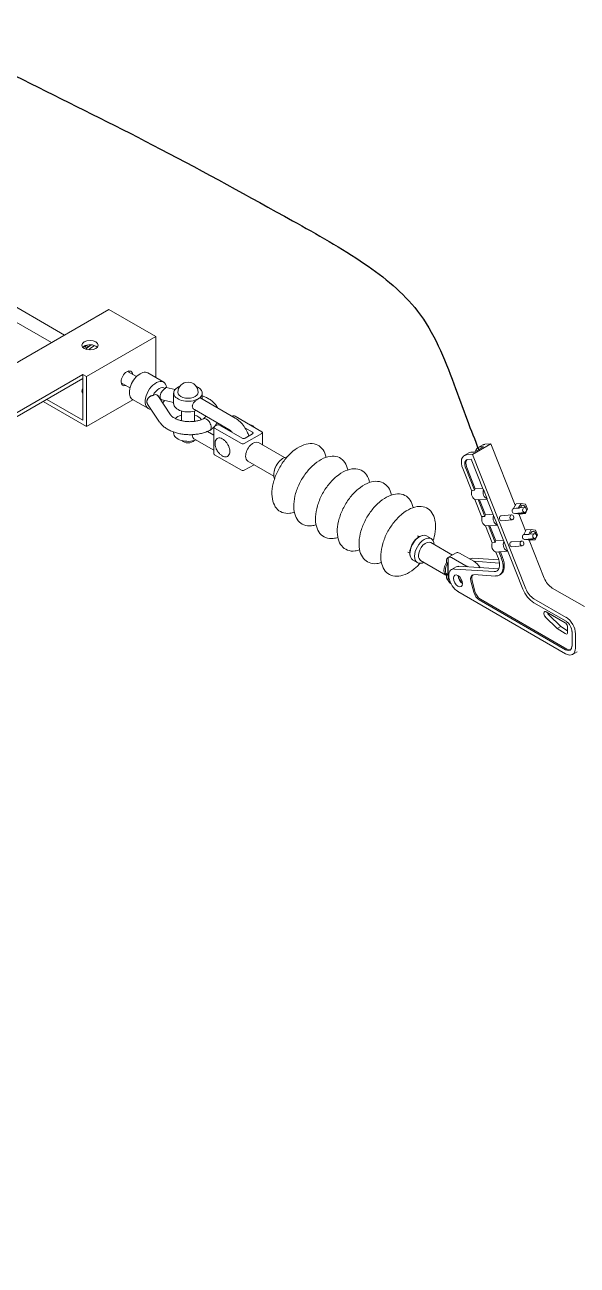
# Model space of a CAD drawing. Header units: millimetres. Extents: x 1804 to 3757, y 2643 to 7323.
# Drawn here: x 2184.53 to 2189.41, y 3196.77 to 3207.73 of the extents above; entities that cross this region are included whole.
import ezdxf

# ---------------------------------------------------------------- set-up
doc = ezdxf.new("R2010")
doc.units = ezdxf.units.MM
doc.layers.add('Conduct', color=1, linetype='Continuous', lineweight=30)

msp = doc.modelspace()

# ---------------------------------------------------------------- linework, layer by layer
at = {"linetype": 'Continuous', "lineweight": 0, "extrusion": (-1.11022e-16, 0.816497, 0.57735)}
for p, q in [((2183.793, 3205.617), (2184.882, 3204.988)), ((2183.736, 3205.517), (2184.766, 3204.921)), ((2185.274, 3205.215), (2171.102, 3197.032)), ((2185.689, 3204.975), (2185.274, 3205.215)), ((2185.689, 3204.975), (2185.076, 3204.621)), ((2185.689, 3204.975), (2185.689, 3204.611)), ((2185.055, 3204.888), (2185.082, 3204.873)), ((2185.044, 3204.64), (2171.485, 3196.811)), ((2185.044, 3204.603), (2171.485, 3196.774)), ((2185.044, 3204.603), (2185.044, 3204.64)), ((2185.044, 3204.64), (2185.076, 3204.621)), ((2185.044, 3204.235), (2185.044, 3204.603)), ((2185.076, 3204.621), (2185.076, 3204.179)), ((2185.438, 3204.667), (2185.518, 3204.621)), ((2185.617, 3204.653), (2185.758, 3204.571)), ((2185.384, 3204.565), (2185.46, 3204.521)), ((2185.859, 3204.508), (2185.779, 3204.526)), ((2185.846, 3204.382), (2185.846, 3204.476)), ((2186.099, 3204.422), (2186.099, 3204.476)), ((2185.076, 3204.179), (2184.693, 3204.4)), ((2184.726, 3204.419), (2185.044, 3204.235)), ((2185.487, 3204.416), (2185.076, 3204.179)), ((2185.482, 3204.419), (2185.623, 3204.338)), ((2185.616, 3204.379), (2185.722, 3204.219)), ((2185.706, 3204.453), (2185.819, 3204.284)), ((2185.846, 3204.393), (2185.744, 3204.415)), ((2186.086, 3204.43), (2186.39, 3204.255)), ((2185.915, 3204.317), (2185.915, 3204.231)), ((2186.029, 3204.33), (2186.332, 3204.155)), ((2186.031, 3204.317), (2186.031, 3204.226)), ((2186.362, 3204.271), (2186.363, 3204.272)), ((2186.389, 3204.272), (2186.626, 3204.134)), ((2185.846, 3204.122), (2185.846, 3204.131)), ((2186.202, 3204.104), (2186.144, 3204.137)), ((2186.202, 3203.938), (2186.202, 3204.174)), ((2186.207, 3204.181), (2186.226, 3204.193)), ((2186.445, 3204.03), (2186.207, 3204.167)), ((2186.252, 3204.193), (2186.451, 3204.078)), ((2186.339, 3204.143), (2186.339, 3204.15)), ((2186.543, 3204.131), (2186.476, 3204.169)), ((2186.202, 3203.97), (2186.029, 3204.07)), ((2186.626, 3204.12), (2186.47, 3204.03)), ((2186.477, 3204.078), (2186.543, 3204.116)), ((2186.824, 3203.906), (2186.595, 3204.038)), ((2186.631, 3204.017), (2186.631, 3204.127)), ((2188.485, 3203.934), (2188.648, 3204.028)), ((2188.648, 3204.028), (2188.593, 3204.023)), ((2188.863, 3203.486), (2188.648, 3204.028)), ((2186.445, 3203.794), (2186.207, 3203.931)), ((2188.412, 3203.923), (2188.453, 3203.947)), ((2188.485, 3203.934), (2188.43, 3203.929)), ((2188.5, 3203.955), (2188.471, 3203.953)), ((2188.955, 3202.748), (2188.485, 3203.934)), ((2188.581, 3204.002), (2188.5, 3203.955)), ((2188.534, 3203.994), (2188.575, 3204.018)), ((2188.552, 3204), (2188.581, 3204.002)), ((2186.556, 3203.843), (2186.47, 3203.794)), ((2186.73, 3203.743), (2186.501, 3203.875)), ((2186.78, 3203.874), (2186.789, 3203.882)), ((2188.399, 3203.809), (2188.478, 3203.608)), ((2188.502, 3203.617), (2188.425, 3203.812)), ((2188.435, 3203.818), (2188.509, 3203.631)), ((2188.445, 3203.89), (2188.474, 3203.892)), ((2188.474, 3203.892), (2188.58, 3203.624)), ((2186.736, 3203.797), (2186.733, 3203.785)), ((2188.481, 3203.615), (2188.502, 3203.617)), ((2188.509, 3203.631), (2188.575, 3203.637)), ((2188.58, 3203.624), (2188.582, 3203.624)), ((2188.582, 3203.624), (2188.614, 3203.542)), ((2188.507, 3203.535), (2188.569, 3203.38)), ((2188.535, 3203.535), (2188.513, 3203.533)), ((2188.594, 3203.387), (2188.535, 3203.535)), ((2188.614, 3203.539), (2188.548, 3203.533)), ((2188.548, 3203.533), (2188.601, 3203.4)), ((2188.613, 3203.542), (2188.671, 3203.394)), ((2188.614, 3203.542), (2188.613, 3203.542)), ((2188.87, 3203.497), (2188.848, 3203.457)), ((2188.87, 3203.497), (2188.914, 3203.501)), ((2188.892, 3203.461), (2188.914, 3203.501)), ((2188.914, 3203.501), (2188.953, 3203.496)), ((2188.953, 3203.496), (2188.97, 3203.451)), ((2188.57, 3203.385), (2188.594, 3203.387)), ((2188.601, 3203.4), (2188.666, 3203.406)), ((2188.671, 3203.394), (2188.672, 3203.394)), ((2188.672, 3203.394), (2188.693, 3203.339)), ((2188.738, 3203.391), (2188.831, 3203.4)), ((2188.848, 3203.457), (2188.892, 3203.461)), ((2188.848, 3203.457), (2188.849, 3203.455)), ((2188.849, 3203.455), (2188.893, 3203.459)), ((2188.947, 3203.421), (2188.854, 3203.413)), ((2188.865, 3203.414), (2188.866, 3203.412)), ((2188.866, 3203.412), (2188.91, 3203.416)), ((2188.866, 3203.412), (2188.905, 3203.407)), ((2188.893, 3203.459), (2188.892, 3203.461)), ((2188.954, 3203.258), (2188.894, 3203.409)), ((2188.943, 3203.465), (2188.899, 3203.461)), ((2188.905, 3203.407), (2188.949, 3203.411)), ((2188.91, 3203.416), (2188.909, 3203.418)), ((2188.949, 3203.411), (2188.91, 3203.416)), ((2188.958, 3203.428), (2188.949, 3203.411)), ((2188.97, 3203.451), (2188.961, 3203.433)), ((2188.599, 3203.304), (2188.659, 3203.153)), ((2188.626, 3203.305), (2188.602, 3203.303)), ((2188.685, 3203.157), (2188.626, 3203.305)), ((2188.705, 3203.309), (2188.639, 3203.303)), ((2188.639, 3203.303), (2188.692, 3203.17)), ((2188.693, 3203.339), (2188.929, 3202.745)), ((2188.742, 3203.348), (2188.835, 3203.357)), ((2188.959, 3203.267), (2188.937, 3203.227)), ((2188.959, 3203.267), (2189.003, 3203.271)), ((2188.982, 3203.231), (2189.003, 3203.271)), ((2189.003, 3203.271), (2189.042, 3203.266)), ((2189.042, 3203.266), (2189.06, 3203.221)), ((2188.014, 3203.206), (2187.998, 3203.215)), ((2188.035, 3203.215), (2188.041, 3203.217)), ((2188.121, 3203.19), (2188.08, 3203.214)), ((2188.308, 3203.045), (2188.118, 3203.155)), ((2188.659, 3203.154), (2188.685, 3203.157)), ((2188.692, 3203.17), (2188.758, 3203.176)), ((2188.829, 3203.161), (2188.92, 3203.169)), ((2188.937, 3203.227), (2188.982, 3203.231)), ((2188.937, 3203.227), (2188.938, 3203.225)), ((2188.938, 3203.225), (2188.983, 3203.228)), ((2189.036, 3203.191), (2188.946, 3203.183)), ((2188.954, 3203.184), (2188.955, 3203.182)), ((2188.955, 3203.182), (2188.999, 3203.186)), ((2188.955, 3203.182), (2188.994, 3203.177)), ((2188.983, 3203.228), (2188.982, 3203.231)), ((2189.119, 3202.842), (2188.985, 3203.178)), ((2189.033, 3203.234), (2188.988, 3203.23)), ((2188.994, 3203.177), (2189.038, 3203.181)), ((2188.999, 3203.186), (2188.998, 3203.188)), ((2189.038, 3203.181), (2188.999, 3203.186)), ((2189.047, 3203.198), (2189.038, 3203.181)), ((2189.06, 3203.221), (2189.05, 3203.203)), ((2187.931, 3203.063), (2187.915, 3203.072)), ((2187.933, 3203.04), (2187.935, 3203.034)), ((2188.273, 3203.026), (2188.342, 3203.065)), ((2188.37, 3203.063), (2188.496, 3202.99)), ((2188.717, 3203.075), (2188.691, 3203.072)), ((2188.691, 3203.072), (2188.714, 3203.015)), ((2188.74, 3203.017), (2188.717, 3203.075)), ((2188.796, 3203.079), (2188.731, 3203.073)), ((2188.731, 3203.073), (2188.75, 3203.023)), ((2188.833, 3203.118), (2188.924, 3203.126)), ((2187.999, 3202.978), (2187.958, 3203.001)), ((2188.251, 3202.869), (2188.027, 3202.998)), ((2188.255, 3202.979), (2188.255, 3202.996)), ((2188.267, 3202.975), (2188.267, 3202.871)), ((2188.271, 3202.821), (2188.271, 3203.024)), ((2188.3, 3202.917), (2188.341, 3202.941)), ((2188.427, 3202.95), (2188.301, 3203.023)), ((2188.717, 3202.923), (2188.365, 3202.946)), ((2188.461, 3203.01), (2188.463, 3203.011)), ((2188.718, 3203.002), (2188.488, 3203.017)), ((2188.496, 3202.99), (2188.724, 3202.975)), ((2188.255, 3202.85), (2188.255, 3202.867)), ((2188.676, 3202.899), (2188.325, 3202.922)), ((2188.481, 3202.82), (2188.507, 3202.722)), ((2188.498, 3202.872), (2188.688, 3202.86)), ((2188.723, 3202.867), (2188.733, 3202.873)), ((2188.357, 3202.722), (2189.307, 3202.174)), ((2188.497, 3202.716), (2188.471, 3202.814)), ((2189.474, 3202.59), (2189.19, 3202.754)), ((2189.307, 3202.209), (2188.545, 3202.65)), ((2188.555, 3202.656), (2189.318, 3202.215)), ((2189.311, 3202.495), (2189.027, 3202.66)), ((2189.027, 3202.624), (2189.311, 3202.46)), ((2189.234, 3202.397), (2189.128, 3202.499)), ((2189.137, 3202.543), (2189.302, 3202.448)), ((2189.159, 3202.517), (2189.264, 3202.414)), ((2189.234, 3202.397), (2189.264, 3202.414)), ((2189.304, 3202.351), (2189.234, 3202.397)), ((2189.264, 3202.414), (2189.323, 3202.376)), ((2189.323, 3202.417), (2189.323, 3202.355)), ((2189.364, 3202.369), (2189.364, 3202.242)), ((2189.394, 3202.224), (2189.394, 3202.351)), ((2189.369, 3202.168), (2189.41, 3202.192))]:
    msp.add_line(p, q, dxfattribs=at)
at = {"linetype": 'Continuous', "lineweight": 0}
msp.add_arc((2185.973, 3204.482), 0.0897, 0, 180, dxfattribs=at)
for centre, major_axis, ratio in [((2185.108, 3204.898), (-0.0722, 0), 0.57735), ((2188.833, 3203.378), (-0.0019, 0.0216), 0.788675), ((2188.945, 3203.443), (0.0019, -0.0216), 0.788675), ((2188.922, 3203.148), (-0.0019, 0.0216), 0.788675), ((2189.034, 3203.213), (0.0019, -0.0216), 0.788675), ((2188.357, 3202.817), (0.0289, -0.05), 0.57735)]:
    msp.add_ellipse(centre, major_axis=major_axis, ratio=ratio, dxfattribs=at)
for centre, major_axis, ratio, start_param, end_param in [((2185.108, 3204.861), (0.0722, 0), 0.57735, 0.785398, 2.679885), ((2185.119, 3204.785), (0.072, 0.125), 0.57735, 0.797028, 1.267669), ((2185.051, 3204.828), (0.0361, 0.0625), 0.57735, 6.075887, 7.007617), ((2185.017, 3204.844), (0.0325, 0.0563), 0.57735, 5.807303, 5.935596), ((2185.019, 3204.846), (0.0361, 0.0625), 0.57735, 5.569273, 5.821478), ((2185.139, 3204.773), (0.072, 0.125), 0.57735, 0.700633, 1.205771), ((2185.108, 3204.861), (0.0722, 0), 0.57735, 0.461707, 0.785398), ((2185.434, 3204.606), (0.0361, 0.0625), 0.57735, 5.569273, 8.63938), ((2185.434, 3204.606), (0.0361, 0.0625), 0.57735, 2.356194, 3.707329), ((2185.55, 3204.536), (0.067, 0.117), 0.57735, 0, 3.141593), ((2185.402, 3204.625), (0.0361, 0.0625), 0.57735, 5.569273, 5.821478), ((2185.69, 3204.455), (-0.067, -0.117), 0.57735, 2.496955, 6.607668), ((2185.108, 3204.493), (-0.0722, 0), 0.57735, 5.79649, 6.76988), ((2185.108, 3204.455), (0.0722, 0), 0.57735, 2.654898, 2.679885), ((2185.402, 3204.625), (0.0361, 0.0625), 0.57735, 3.6033, 3.707329), ((2185.718, 3204.438), (0.0476, 0.0824), 0.57735, 6.149945, 7.987221), ((2185.666, 3204.408), (0.0343, 0.0501), 0.572704, 6.056721, 7.186384), ((2185.973, 3204.476), (0.126, 0), 0.57735, 2.170553, 5.497787), ((2185.973, 3204.482), (-0.0897, 0), 0.57735, 0, 3.141593), ((2185.973, 3204.476), (0.126, 0), 0.57735, 5.497787, 7.254225), ((2185.718, 3204.438), (0.0476, 0.0824), 0.57735, 4.406995, 4.706558), ((2185.973, 3204.382), (0.126, 0), 0.57735, 3.141593, 5.307282), ((2185.973, 3204.216), (0.126, 0), 0.57735, 2.045576, 2.659462), ((2185.973, 3204.216), (0.126, 0), 0.57735, 0.341136, 1.096016), ((2186.376, 3204.264), (0.0181, 0), 0.57735, 0.785398, 2.356194), ((2185.771, 3204.252), (0.0481, 0.0321), 0.761855, 3.140599, 3.142406), ((2185.973, 3204.216), (0.0614, 0), 0.57735, 0.285465, 0.344701), ((2186.22, 3204.174), (-0.0181, 0), 0.57735, 5.497787, 7.068583), ((2186.239, 3204.185), (0.0181, 0), 0.57735, 0.785398, 2.356194), ((2186.535, 3204.145), (0.0289, -0.05), 0.57735, 1.88677, 2.825619), ((2186.53, 3204.123), (0.0181, 0), 0.57735, 5.497787, 7.068583), ((2186.613, 3204.127), (0.0181, 0), 0.57735, 5.497787, 7.068583), ((2185.973, 3204.122), (0.126, 0), 0.57735, 3.141593, 5.307282), ((2185.973, 3204.069), (-0.0578, 0), 0.57735, 0.40505, 2.736543), ((2186.457, 3204.037), (-0.0181, 0), 0.57735, 0.785398, 2.356194), ((2186.464, 3204.085), (0.0181, 0), 0.57735, 3.926991, 5.497787), ((2186.548, 3203.957), (0.047, 0.0813), 0.57735, 0, 2.356194), ((2188.637, 3203.911), (-0.061, 0.106), 0.57735, 6.021386, 6.283185), ((2186.22, 3203.938), (-0.0181, 0), 0.57735, 0, 0.785398), ((2186.548, 3203.957), (0.047, 0.0813), 0.57735, 2.356194, 3.141593), ((2186.814, 3203.803), (-0.06, -0.103), 0.57735, 3.501477, 5.497787), ((2188.473, 3203.817), (-0.061, 0.106), 0.57735, 6.021386, 7.604792), ((2188.514, 3203.841), (-0.061, 0.106), 0.57735, 6.021386, 6.283185), ((2188.596, 3203.888), (-0.061, 0.106), 0.57735, 6.021386, 6.806192), ((2186.8, 3203.812), (0.047, 0.0813), 0.57735, 1.081413, 2.06018), ((2188.473, 3203.817), (-0.0397, 0.0688), 0.57735, 6.021386, 7.604792), ((2188.483, 3203.823), (-0.0397, 0.0688), 0.57735, 0.128922, 1.321607), ((2186.457, 3203.801), (-0.0181, 0), 0.57735, 0.785398, 2.356194), ((2186.814, 3203.803), (-0.06, -0.103), 0.57735, 5.497787, 5.923301), ((2188.522, 3203.589), (0.0051, -0.0576), 0.788675, 4.167604, 5.958933), ((2188.544, 3203.591), (0.0063, -0.0574), 0.791228, 3.861462, 4.152196), ((2188.624, 3203.598), (0.0051, -0.0576), 0.788675, 4.167604, 5.958933), ((2188.544, 3203.591), (0.0063, -0.0574), 0.791228, 5.943526, 6.234261), ((2188.931, 3203.456), (0.0026, -0.0288), 0.788675, 1.673851, 4.460249), ((2188.612, 3203.358), (0.0051, -0.0576), 0.788675, 4.167604, 5.958933), ((2188.635, 3203.361), (0.0063, -0.0574), 0.791228, 3.861462, 4.152196), ((2188.713, 3203.367), (0.0051, -0.0576), 0.788675, 4.167604, 5.965092), ((2188.74, 3203.37), (0.0023, -0.0215), 0.791228, 3.477065, 6.267778), ((2188.74, 3203.37), (0.0023, -0.0215), 0.791228, 3.126185, 3.477065), ((2188.852, 3203.435), (0.0023, -0.0215), 0.791228, 3.477065, 6.267778), ((2188.852, 3203.435), (0.0023, -0.0215), 0.791228, 3.212081, 3.477065), ((2188.901, 3203.439), (0.0019, -0.0216), 0.788675, 3.141593, 3.492472), ((2188.635, 3203.361), (0.0063, -0.0574), 0.791228, 5.943526, 6.234261), ((2189.021, 3203.226), (0.0026, -0.0288), 0.788675, 1.673851, 4.460249), ((2188.014, 3203.111), (-0.059, -0.102), 0.57735, 3.672883, 5.497787), ((2188.019, 3203.108), (-0.061, -0.106), 0.57735, 3.141593, 5.497787), ((2188.06, 3203.084), (-0.061, -0.106), 0.57735, 2.403703, 5.497787), ((2188.072, 3203.077), (-0.0453, -0.0785), 0.57735, 3.141593, 5.497787), ((2188.701, 3203.128), (0.0051, -0.0576), 0.788675, 4.167604, 5.958933), ((2188.727, 3203.13), (0.0063, -0.0574), 0.791228, 3.861462, 4.152196), ((2188.803, 3203.137), (0.0051, -0.0576), 0.788675, 4.129169, 6.015768), ((2188.831, 3203.14), (0.0023, -0.0215), 0.791228, 3.477065, 6.267778), ((2188.831, 3203.14), (0.0023, -0.0215), 0.791228, 3.126185, 3.477065), ((2188.943, 3203.205), (0.0023, -0.0215), 0.791228, 3.477065, 6.267778), ((2188.943, 3203.205), (0.0023, -0.0215), 0.791228, 3.322042, 3.477065), ((2188.99, 3203.209), (0.0019, -0.0216), 0.788675, 3.141593, 3.492472), ((2188.014, 3203.111), (-0.059, -0.102), 0.57735, 5.497787, 5.751895), ((2188.019, 3203.108), (-0.061, -0.106), 0.57735, 5.497787, 6.283185), ((2188.072, 3203.077), (-0.0453, -0.0785), 0.57735, 5.497787, 6.283185), ((2188.37, 3203.018), (-0.0273, 0.0474), 0.57735, 5.497787, 6.283185), ((2188.727, 3203.13), (0.0063, -0.0574), 0.791228, 5.943526, 6.234261), ((2188.06, 3203.084), (-0.061, -0.106), 0.57735, 5.497787, 7.021075), ((2188.297, 3202.947), (-0.0453, -0.0785), 0.57735, 4.635513, 6.360061), ((2188.303, 3202.943), (-0.0408, -0.0707), 0.57735, 4.60325, 6.392324), ((2188.327, 3202.993), (-0.0719, 0.005), 0.618452, 5.654349, 6.326257), ((2188.301, 3202.978), (-0.0273, 0.0474), 0.57735, 5.497787, 6.396676), ((2188.398, 3202.84), (0.058, -0.1), 0.57735, 2.770927, 3.141593), ((2188.427, 3202.85), (-0.061, 0.106), 0.57735, 5.342842, 5.497787), ((2188.521, 3202.911), (0.058, -0.1), 0.57735, 2.770927, 3.141593), ((2188.496, 3202.89), (0.061, -0.106), 0.57735, 1.651964, 2.356194), ((2188.642, 3203.007), (0.059, -0.102), 0.57735, 5.915638, 7.604792), ((2188.642, 3203.007), (0.081, -0.139), 0.57735, 5.915638, 7.604792), ((2188.652, 3203.013), (0.081, -0.139), 0.57735, 0, 1.321607), ((2188.327, 3202.847), (-0.0719, 0.005), 0.618452, 0.043072, 0.714979), ((2188.357, 3202.817), (0.058, -0.1), 0.57735, 2.770927, 5.497787), ((2188.301, 3202.832), (0.0273, -0.0474), 0.57735, 4.598899, 5.374356), ((2188.398, 3202.84), (0.0289, -0.05), 0.57735, 3.926991, 5.497787), ((2188.405, 3202.845), (-0.0325, 0.0563), 0.57735, 0.943153, 2.198439), ((2188.519, 3202.806), (-0.0361, 0.0625), 0.57735, 5.915638, 7.41839), ((2188.529, 3202.812), (-0.0361, 0.0625), 0.57735, 0.141897, 1.135205), ((2188.683, 3203.03), (0.059, -0.102), 0.57735, 5.915638, 5.928639), ((2189.19, 3202.85), (-0.059, 0.102), 0.57735, 1.321607, 2.356194), ((2188.545, 3202.709), (-0.0361, 0.0625), 0.57735, 1.135205, 2.356194), ((2188.555, 3202.715), (0.0361, -0.0625), 0.57735, 4.276797, 5.497787), ((2189.027, 3202.756), (0.081, -0.139), 0.57735, 4.4632, 5.497787), ((2189.027, 3202.756), (-0.059, 0.102), 0.57735, 1.321607, 2.356194), ((2189.137, 3202.518), (-0.0156, 0.0269), 0.57735, 5.497787, 8.249881), ((2189.167, 3202.535), (-0.0156, 0.0269), 0.57735, 1.189417, 1.966695), ((2189.311, 3202.399), (-0.059, 0.102), 0.57735, 3.926991, 5.497787), ((2189.306, 3202.426), (0.0119, -0.0206), 0.57735, 0.785398, 2.618099), ((2189.311, 3202.399), (0.0372, -0.0644), 0.57735, 0.785398, 2.356194), ((2189.305, 3202.372), (0.0133, -0.0231), 0.57735, 5.433743, 6.781951), ((2189.307, 3202.274), (0.0397, -0.0688), 0.57735, 5.497787, 7.068583), ((2189.307, 3202.274), (0.061, -0.106), 0.57735, 5.497787, 7.068583), ((2189.318, 3202.28), (0.0397, -0.0688), 0.57735, 5.497787, 6.154264)]:
    msp.add_ellipse(centre, major_axis=major_axis, ratio=ratio, start_param=start_param, end_param=end_param, dxfattribs=at)
for points, knots in [([(2185.772, 3204.516), (2185.771, 3204.516), (2185.77, 3204.516), (2185.764, 3204.512), (2185.758, 3204.507), (2185.748, 3204.496), (2185.743, 3204.49), (2185.735, 3204.477), (2185.732, 3204.471), (2185.728, 3204.458), (2185.726, 3204.452), (2185.726, 3204.445), (2185.726, 3204.444), (2185.726, 3204.443)], [-29.763874, -29.763874, -29.763874, -29.763874, -29.286521, -29.286521, -25.991802, -25.991802, -22.706835, -22.706835, -19.702312, -19.702312, -16.833277, -16.833277, -16.291788, -16.291788, -16.291788, -16.291788]), ([(2185.779, 3204.526), (2185.777, 3204.526), (2185.776, 3204.525), (2185.774, 3204.522), (2185.773, 3204.519), (2185.772, 3204.516)], [25.684873, 25.684873, 25.684873, 25.684873, 27.946211, 27.946211, 29.776496, 29.776496, 29.776496, 29.776496]), ([(2185.616, 3204.379), (2185.616, 3204.38), (2185.615, 3204.381), (2185.614, 3204.384), (2185.613, 3204.385), (2185.611, 3204.389), (2185.611, 3204.391), (2185.61, 3204.396), (2185.61, 3204.398), (2185.61, 3204.402), (2185.61, 3204.404), (2185.611, 3204.408), (2185.611, 3204.41), (2185.613, 3204.415), (2185.614, 3204.417), (2185.616, 3204.421), (2185.617, 3204.423), (2185.619, 3204.427), (2185.62, 3204.429), (2185.623, 3204.433), (2185.625, 3204.435), (2185.629, 3204.439), (2185.631, 3204.44), (2185.635, 3204.443), (2185.637, 3204.445), (2185.641, 3204.447), (2185.643, 3204.449), (2185.648, 3204.451), (2185.651, 3204.452), (2185.656, 3204.453), (2185.658, 3204.454), (2185.662, 3204.454), (2185.664, 3204.455), (2185.665, 3204.455)], [18.24429, 18.24429, 18.24429, 18.24429, 18.733015, 18.733015, 19.750724, 19.750724, 20.768432, 20.768432, 21.786141, 21.786141, 22.80385, 22.80385, 23.821558, 23.821558, 24.839267, 24.839267, 25.856976, 25.856976, 26.875406, 26.875406, 27.893836, 27.893836, 28.912266, 28.912266, 29.930696, 29.930696, 30.952503, 30.952503, 31.97431, 31.97431, 32.996116, 32.996116, 33.524273, 33.524273, 33.524273, 33.524273]), ([(2185.726, 3204.443), (2185.726, 3204.438), (2185.727, 3204.434), (2185.73, 3204.425), (2185.732, 3204.422), (2185.738, 3204.417), (2185.741, 3204.416), (2185.744, 3204.415)], [-16.291788, -16.291788, -16.291788, -16.291788, -13.883767, -13.883767, -10.778375, -10.778375, -8.68984, -8.68984, -8.68984, -8.68984]), ([(2186.062, 3204.424), (2186.06, 3204.423), (2186.057, 3204.421), (2186.051, 3204.417), (2186.048, 3204.415), (2186.042, 3204.41), (2186.039, 3204.407), (2186.034, 3204.402), (2186.031, 3204.399), (2186.026, 3204.394), (2186.024, 3204.391), (2186.02, 3204.385), (2186.018, 3204.382), (2186.015, 3204.375), (2186.013, 3204.372), (2186.012, 3204.365), (2186.011, 3204.362), (2186.011, 3204.359), (2186.011, 3204.356), (2186.012, 3204.353), (2186.013, 3204.347), (2186.015, 3204.345), (2186.018, 3204.339), (2186.02, 3204.337), (2186.024, 3204.333), (2186.026, 3204.331), (2186.029, 3204.33)], [36.765128, 36.765128, 36.765128, 36.765128, 38.295614, 38.295614, 39.826099, 39.826099, 41.356585, 41.356585, 42.887071, 42.887071, 44.420346, 44.420346, 45.953621, 45.953621, 47.486896, 47.486896, 49.020171, 49.020171, 49.020171, 50.553446, 50.553446, 52.086721, 52.086721, 53.619996, 53.619996, 55.153271, 55.153271, 55.153271, 55.153271]), ([(2186.086, 3204.43), (2186.085, 3204.431), (2186.084, 3204.431), (2186.08, 3204.431), (2186.079, 3204.431), (2186.075, 3204.43), (2186.072, 3204.429), (2186.067, 3204.427), (2186.065, 3204.426), (2186.062, 3204.424)], [30.643186, 30.643186, 30.643186, 30.643186, 32.173671, 32.173671, 33.704157, 33.704157, 35.234643, 35.234643, 36.765128, 36.765128, 36.765128, 36.765128]), ([(2186.099, 3204.452), (2186.109, 3204.448), (2186.119, 3204.445), (2186.139, 3204.435), (2186.15, 3204.429), (2186.17, 3204.417), (2186.18, 3204.41), (2186.197, 3204.395), (2186.205, 3204.387), (2186.219, 3204.37), (2186.226, 3204.361), (2186.232, 3204.349), (2186.233, 3204.347), (2186.234, 3204.345)], [6.760689, 6.760689, 6.760689, 6.760689, 11.442019, 11.442019, 17.205241, 17.205241, 22.989595, 22.989595, 28.740514, 28.740514, 34.364048, 34.364048, 35.709759, 35.709759, 35.709759, 35.709759]), ([(2185.819, 3204.284), (2185.821, 3204.28), (2185.824, 3204.277), (2185.832, 3204.269), (2185.837, 3204.265), (2185.848, 3204.257), (2185.854, 3204.254), (2185.868, 3204.247), (2185.876, 3204.243), (2185.892, 3204.237), (2185.901, 3204.235), (2185.92, 3204.23), (2185.93, 3204.228), (2185.951, 3204.225), (2185.961, 3204.224), (2185.982, 3204.223), (2185.993, 3204.223), (2186.014, 3204.224), (2186.025, 3204.225), (2186.046, 3204.228), (2186.056, 3204.23), (2186.075, 3204.235), (2186.084, 3204.238), (2186.098, 3204.243), (2186.104, 3204.245), (2186.109, 3204.248)], [0, 0, 0, 0, 4.462633, 4.462633, 8.761179, 8.761179, 12.965816, 12.965816, 17.202811, 17.202811, 21.503103, 21.503103, 25.865018, 25.865018, 30.274643, 30.274643, 34.713751, 34.713751, 39.162809, 39.162809, 43.601871, 43.601871, 48.010876, 48.010876, 51.019259, 51.019259, 51.019259, 51.019259]), ([(2186.107, 3204.247), (2186.112, 3204.251), (2186.116, 3204.254), (2186.123, 3204.261), (2186.126, 3204.264), (2186.128, 3204.269), (2186.129, 3204.27), (2186.13, 3204.271)], [0.393066, 0.393066, 0.393066, 0.393066, 4.222909, 4.222909, 8.428835, 8.428835, 10.273007, 10.273007, 10.273007, 10.273007]), ([(2186.137, 3204.244), (2186.134, 3204.246), (2186.131, 3204.247), (2186.123, 3204.25), (2186.118, 3204.25), (2186.112, 3204.249), (2186.11, 3204.249), (2186.109, 3204.248)], [86.405843, 86.405843, 86.405843, 86.405843, 88.094057, 88.094057, 91.244511, 91.244511, 92.34643, 92.34643, 92.34643, 92.34643]), ([(2186.165, 3204.146), (2186.167, 3204.148), (2186.17, 3204.15), (2186.174, 3204.156), (2186.176, 3204.16), (2186.178, 3204.171), (2186.178, 3204.178), (2186.175, 3204.191), (2186.173, 3204.198), (2186.167, 3204.212), (2186.163, 3204.218), (2186.154, 3204.23), (2186.149, 3204.235), (2186.142, 3204.241), (2186.139, 3204.243), (2186.137, 3204.244)], [67.191542, 67.191542, 67.191542, 67.191542, 69.330266, 69.330266, 72.452587, 72.452587, 75.570465, 75.570465, 78.689389, 78.689389, 81.814405, 81.814405, 84.949116, 84.949116, 86.405843, 86.405843, 86.405843, 86.405843]), ([(2186.39, 3204.255), (2186.405, 3204.246), (2186.419, 3204.235), (2186.446, 3204.21), (2186.458, 3204.196), (2186.479, 3204.166), (2186.488, 3204.149), (2186.501, 3204.121), (2186.506, 3204.109), (2186.51, 3204.097)], [1.570796, 1.570796, 1.570796, 1.570796, 1.884956, 1.884956, 2.199115, 2.199115, 2.513274, 2.513274, 2.73162, 2.73162, 2.73162, 2.73162]), ([(2186.165, 3204.146), (2186.153, 3204.141), (2186.142, 3204.136), (2186.117, 3204.127), (2186.105, 3204.123), (2186.079, 3204.117), (2186.066, 3204.114), (2186.039, 3204.111), (2186.025, 3204.109), (2185.998, 3204.108), (2185.984, 3204.108), (2185.957, 3204.109), (2185.943, 3204.11), (2185.916, 3204.113), (2185.903, 3204.116), (2185.877, 3204.121), (2185.865, 3204.125), (2185.84, 3204.133), (2185.829, 3204.138), (2185.806, 3204.148), (2185.795, 3204.154), (2185.775, 3204.167), (2185.765, 3204.174), (2185.748, 3204.189), (2185.74, 3204.197), (2185.729, 3204.21), (2185.726, 3204.215), (2185.723, 3204.219)], [0, 0, 0, 0, 5.793963, 5.793963, 11.56455, 11.56455, 17.298461, 17.298461, 22.996473, 22.996473, 28.670129, 28.670129, 34.334462, 34.334462, 40.005202, 40.005202, 45.697436, 45.697436, 51.42345, 51.42345, 57.187096, 57.187096, 62.971465, 62.971465, 68.721432, 68.721432, 71.759865, 71.759865, 71.759865, 71.759865]), ([(2186.203, 3204.178), (2186.199, 3204.174), (2186.195, 3204.17), (2186.183, 3204.159), (2186.175, 3204.153), (2186.167, 3204.148)], [67.694533, 67.694533, 67.694533, 67.694533, 70.642939, 70.642939, 75.565913, 75.565913, 75.565913, 75.565913]), ([(2186.23, 3204.214), (2186.23, 3204.213), (2186.23, 3204.213), (2186.225, 3204.204), (2186.219, 3204.196), (2186.21, 3204.186), (2186.208, 3204.183), (2186.205, 3204.18)], [59.920162, 59.920162, 59.920162, 59.920162, 60.024472, 60.024472, 65.228508, 65.228508, 67.129381, 67.129381, 67.129381, 67.129381]), ([(2186.332, 3204.155), (2186.337, 3204.152), (2186.342, 3204.148), (2186.352, 3204.14), (2186.357, 3204.135), (2186.362, 3204.129)], [1.5707963, 1.5707963, 1.5707963, 1.5707963, 1.8013612, 1.8013612, 2.0222222, 2.0222222, 2.0222222, 2.0222222]), ([(2186.029, 3204.07), (2186.026, 3204.072), (2186.024, 3204.073), (2186.02, 3204.078), (2186.018, 3204.08), (2186.015, 3204.085), (2186.013, 3204.088), (2186.012, 3204.094), (2186.011, 3204.097), (2186.011, 3204.103), (2186.012, 3204.106), (2186.013, 3204.109)], [18.376985, 18.376985, 18.376985, 18.376985, 19.91026, 19.91026, 21.443535, 21.443535, 22.97681, 22.97681, 24.510085, 24.510085, 25.959242, 25.959242, 25.959242, 25.959242]), ([(2186.226, 3203.975), (2186.222, 3203.984), (2186.218, 3203.992), (2186.213, 3204.01), (2186.212, 3204.019), (2186.211, 3204.036), (2186.212, 3204.043), (2186.216, 3204.057), (2186.219, 3204.063), (2186.227, 3204.072), (2186.232, 3204.075), (2186.242, 3204.079), (2186.248, 3204.08), (2186.261, 3204.078), (2186.268, 3204.076), (2186.282, 3204.069), (2186.289, 3204.064), (2186.302, 3204.052), (2186.309, 3204.045), (2186.32, 3204.029), (2186.325, 3204.021), (2186.333, 3204.004), (2186.337, 3203.995), (2186.341, 3203.977), (2186.342, 3203.968), (2186.342, 3203.952), (2186.341, 3203.945), (2186.336, 3203.932), (2186.333, 3203.926), (2186.324, 3203.918), (2186.319, 3203.915), (2186.308, 3203.912), (2186.302, 3203.912), (2186.288, 3203.915), (2186.281, 3203.918), (2186.268, 3203.926), (2186.261, 3203.931), (2186.248, 3203.944), (2186.241, 3203.951), (2186.235, 3203.96), (2186.234, 3203.961), (2186.233, 3203.963)], [5.576622, 5.576622, 5.576622, 5.576622, 5.902456, 5.902456, 6.229132, 6.229132, 6.556902, 6.556902, 6.879678, 6.879678, 7.181111, 7.181111, 7.477888, 7.477888, 7.79547, 7.79547, 8.12288, 8.12288, 8.450025, 8.450025, 8.776025, 8.776025, 9.101928, 9.101928, 9.428843, 9.428843, 9.756533, 9.756533, 10.076635, 10.076635, 10.374523, 10.374523, 10.674287, 10.674287, 10.994924, 10.994924, 11.322624, 11.322624, 11.649521, 11.649521, 11.702137, 11.702137, 11.702137, 11.702137]), ([(2186.912, 3203.423), (2186.898, 3203.419), (2186.885, 3203.416), (2186.848, 3203.411), (2186.824, 3203.414), (2186.784, 3203.43), (2186.767, 3203.442), (2186.74, 3203.476), (2186.729, 3203.497), (2186.716, 3203.546), (2186.713, 3203.575), (2186.716, 3203.636), (2186.722, 3203.668), (2186.741, 3203.734), (2186.755, 3203.767), (2186.788, 3203.831), (2186.807, 3203.861), (2186.851, 3203.916), (2186.875, 3203.941), (2186.925, 3203.982), (2186.951, 3203.999), (2187.003, 3204.022), (2187.029, 3204.029), (2187.076, 3204.03), (2187.099, 3204.026), (2187.137, 3204.007), (2187.153, 3203.992), (2187.178, 3203.956), (2187.187, 3203.934), (2187.192, 3203.908)], [1.779415, 1.779415, 1.779415, 1.779415, 1.951006, 1.951006, 2.269152, 2.269152, 2.570281, 2.570281, 2.877506, 2.877506, 3.20003, 3.20003, 3.525907, 3.525907, 3.850916, 3.850916, 4.175296, 4.175296, 4.499911, 4.499911, 4.82547, 4.82547, 5.150715, 5.150715, 5.465865, 5.465865, 5.765765, 5.765765, 6.074566, 6.074566, 6.074566, 6.074566]), ([(2186.233, 3203.963), (2186.233, 3203.964), (2186.232, 3203.964), (2186.231, 3203.966), (2186.231, 3203.967), (2186.23, 3203.968), (2186.229, 3203.969), (2186.229, 3203.971), (2186.228, 3203.972), (2186.227, 3203.973), (2186.227, 3203.974), (2186.226, 3203.975)], [5.4189518, 5.4189518, 5.4189518, 5.4189518, 5.4504859, 5.4504859, 5.4820201, 5.4820201, 5.5135542, 5.5135542, 5.5450884, 5.5450884, 5.5766225, 5.5766225, 5.5766225, 5.5766225]), ([(2187.104, 3203.312), (2187.091, 3203.308), (2187.077, 3203.305), (2187.04, 3203.3), (2187.017, 3203.303), (2186.977, 3203.319), (2186.959, 3203.331), (2186.932, 3203.365), (2186.922, 3203.386), (2186.908, 3203.435), (2186.906, 3203.464), (2186.909, 3203.525), (2186.914, 3203.557), (2186.933, 3203.623), (2186.947, 3203.656), (2186.98, 3203.72), (2187, 3203.75), (2187.043, 3203.805), (2187.067, 3203.83), (2187.117, 3203.871), (2187.143, 3203.888), (2187.195, 3203.911), (2187.221, 3203.918), (2187.269, 3203.919), (2187.291, 3203.915), (2187.329, 3203.896), (2187.345, 3203.881), (2187.37, 3203.845), (2187.379, 3203.823), (2187.384, 3203.797)], [1.779415, 1.779415, 1.779415, 1.779415, 1.951006, 1.951006, 2.269152, 2.269152, 2.570281, 2.570281, 2.877506, 2.877506, 3.20003, 3.20003, 3.525907, 3.525907, 3.850916, 3.850916, 4.175296, 4.175296, 4.499911, 4.499911, 4.82547, 4.82547, 5.150715, 5.150715, 5.465865, 5.465865, 5.765765, 5.765765, 6.074566, 6.074566, 6.074566, 6.074566]), ([(2187.296, 3203.201), (2187.283, 3203.197), (2187.269, 3203.194), (2187.232, 3203.189), (2187.209, 3203.192), (2187.169, 3203.208), (2187.152, 3203.22), (2187.124, 3203.254), (2187.114, 3203.275), (2187.1, 3203.324), (2187.098, 3203.353), (2187.101, 3203.414), (2187.107, 3203.446), (2187.126, 3203.512), (2187.139, 3203.545), (2187.172, 3203.609), (2187.192, 3203.639), (2187.235, 3203.694), (2187.259, 3203.719), (2187.31, 3203.76), (2187.336, 3203.777), (2187.387, 3203.8), (2187.413, 3203.807), (2187.461, 3203.808), (2187.483, 3203.804), (2187.521, 3203.785), (2187.537, 3203.77), (2187.562, 3203.734), (2187.571, 3203.712), (2187.577, 3203.686)], [1.779415, 1.779415, 1.779415, 1.779415, 1.951006, 1.951006, 2.269152, 2.269152, 2.570281, 2.570281, 2.877506, 2.877506, 3.20003, 3.20003, 3.525907, 3.525907, 3.850916, 3.850916, 4.175296, 4.175296, 4.499911, 4.499911, 4.82547, 4.82547, 5.150715, 5.150715, 5.465865, 5.465865, 5.765765, 5.765765, 6.074566, 6.074566, 6.074566, 6.074566]), ([(2187.489, 3203.09), (2187.475, 3203.086), (2187.462, 3203.083), (2187.424, 3203.078), (2187.401, 3203.081), (2187.361, 3203.097), (2187.344, 3203.109), (2187.316, 3203.143), (2187.306, 3203.164), (2187.293, 3203.213), (2187.29, 3203.242), (2187.293, 3203.303), (2187.299, 3203.335), (2187.318, 3203.401), (2187.331, 3203.434), (2187.364, 3203.498), (2187.384, 3203.528), (2187.428, 3203.583), (2187.452, 3203.608), (2187.502, 3203.649), (2187.528, 3203.666), (2187.58, 3203.689), (2187.605, 3203.696), (2187.653, 3203.697), (2187.676, 3203.693), (2187.714, 3203.674), (2187.73, 3203.659), (2187.755, 3203.623), (2187.764, 3203.601), (2187.769, 3203.575)], [1.779415, 1.779415, 1.779415, 1.779415, 1.951006, 1.951006, 2.269152, 2.269152, 2.570281, 2.570281, 2.877506, 2.877506, 3.20003, 3.20003, 3.525907, 3.525907, 3.850916, 3.850916, 4.175296, 4.175296, 4.499911, 4.499911, 4.82547, 4.82547, 5.150715, 5.150715, 5.465865, 5.465865, 5.765765, 5.765765, 6.074566, 6.074566, 6.074566, 6.074566]), ([(2187.681, 3202.979), (2187.667, 3202.975), (2187.654, 3202.972), (2187.617, 3202.967), (2187.593, 3202.97), (2187.553, 3202.986), (2187.536, 3202.998), (2187.509, 3203.032), (2187.498, 3203.053), (2187.485, 3203.102), (2187.482, 3203.131), (2187.485, 3203.192), (2187.491, 3203.224), (2187.51, 3203.29), (2187.524, 3203.323), (2187.557, 3203.387), (2187.576, 3203.417), (2187.62, 3203.472), (2187.644, 3203.497), (2187.694, 3203.538), (2187.72, 3203.555), (2187.772, 3203.578), (2187.798, 3203.585), (2187.846, 3203.586), (2187.868, 3203.582), (2187.906, 3203.563), (2187.922, 3203.548), (2187.947, 3203.512), (2187.956, 3203.49), (2187.961, 3203.464)], [1.779415, 1.779415, 1.779415, 1.779415, 1.951006, 1.951006, 2.269152, 2.269152, 2.570281, 2.570281, 2.877506, 2.877506, 3.20003, 3.20003, 3.525907, 3.525907, 3.850916, 3.850916, 4.175296, 4.175296, 4.499911, 4.499911, 4.82547, 4.82547, 5.150715, 5.150715, 5.465865, 5.465865, 5.765765, 5.765765, 6.074566, 6.074566, 6.074566, 6.074566]), ([(2188.021, 3202.972), (2188.01, 3202.96), (2187.998, 3202.948), (2187.962, 3202.915), (2187.936, 3202.897), (2187.884, 3202.87), (2187.858, 3202.862), (2187.809, 3202.856), (2187.786, 3202.859), (2187.746, 3202.875), (2187.728, 3202.887), (2187.701, 3202.921), (2187.691, 3202.942), (2187.677, 3202.991), (2187.675, 3203.02), (2187.678, 3203.081), (2187.683, 3203.113), (2187.703, 3203.179), (2187.716, 3203.212), (2187.749, 3203.276), (2187.769, 3203.306), (2187.812, 3203.361), (2187.836, 3203.386), (2187.886, 3203.427), (2187.912, 3203.444), (2187.964, 3203.467), (2187.99, 3203.474), (2188.038, 3203.475), (2188.06, 3203.471), (2188.098, 3203.452), (2188.114, 3203.437), (2188.139, 3203.401), (2188.148, 3203.378), (2188.157, 3203.336), (2188.159, 3203.318), (2188.159, 3203.299)], [1.143247, 1.143247, 1.143247, 1.143247, 1.299974, 1.299974, 1.625346, 1.625346, 1.951006, 1.951006, 2.269152, 2.269152, 2.570281, 2.570281, 2.877506, 2.877506, 3.20003, 3.20003, 3.525907, 3.525907, 3.850916, 3.850916, 4.175296, 4.175296, 4.499911, 4.499911, 4.82547, 4.82547, 5.150715, 5.150715, 5.465865, 5.465865, 5.765765, 5.765765, 6.076251, 6.076251, 6.283185, 6.283185, 6.283185, 6.283185]), ([(2188.159, 3203.299), (2188.159, 3203.269), (2188.154, 3203.237), (2188.144, 3203.194), (2188.141, 3203.184), (2188.137, 3203.173)], [0, 0, 0, 0, 0.3258398, 0.3258398, 0.4275493, 0.4275493, 0.4275493, 0.4275493])]:
    msp.add_open_spline(points, degree=3, knots=knots, dxfattribs=at)
for points in [[(2188.255, 3202.979), (2188.261, 3202.977), (2188.267, 3202.975)], [(2188.267, 3202.871), (2188.261, 3202.869), (2188.255, 3202.867)]]:
    msp.add_rational_spline(points, [1, 1.00054206678, 1], degree=2, dxfattribs=at)
at = {"layer": 'Conduct'}
msp.add_open_spline([(2183.573, 3207.728), (2184.284, 3207.346), (2185.416, 3206.817), (2186.726, 3206.092), (2187.509, 3205.657), (2188.064, 3205.21), (2188.281, 3204.675), (2188.429, 3204.256), (2188.506, 3204.063), (2188.54, 3203.975)], degree=3, knots=[528.940729, 528.940729, 528.940729, 528.940729, 863.950883, 1047.843544, 1150.261011, 1237.054659, 1336.643013, 1383.484504, 1422.715231, 1422.715231, 1422.715231, 1422.715231], dxfattribs=at)

doc.saveas('drawing.dxf')
